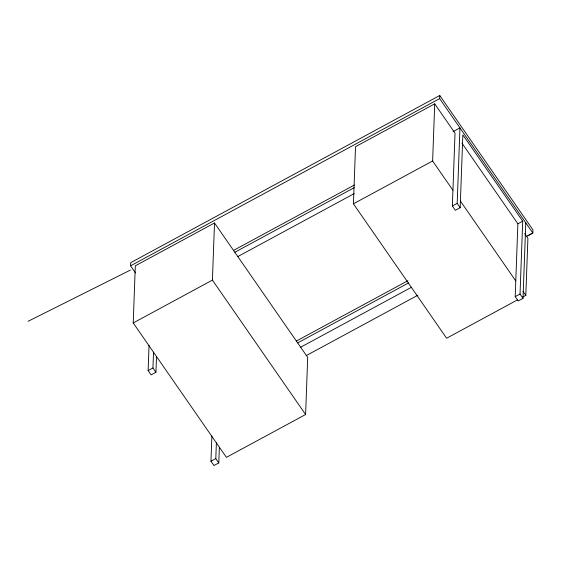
<?xml version="1.0" encoding="UTF-8"?>
<svg xmlns="http://www.w3.org/2000/svg" width="561" height="561" viewBox="0 0 561 561"><rect width="100%" height="100%" fill="white"/><g stroke="black" fill="none" stroke-linecap="round" stroke-linejoin="round"><path stroke-width="0.84" d="M135.538 272.955L130.58 265.809L130.699 262.667L439.761 95.475L532.95 229.884L532.838 233.025L526.463 236.476M133.216 322.947L135.313 265.823L214.512 222.976L307.701 357.385L305.605 414.516L226.406 457.355L133.216 322.947L212.416 280.107L214.512 222.976M156.519 356.551L155.937 372.273L151.112 374.888L148.125 370.576L149.044 345.422M155.937 372.273L152.95 367.967L153.532 352.245M219.358 447.194L218.783 462.916L213.951 465.525L210.964 461.219L211.89 436.065M218.783 462.916L215.796 458.603L216.371 442.881M517.354 299.967L446.619 338.234L353.43 203.818L355.52 146.694L434.719 103.848L455.027 133.146L452.362 205.992L455.343 210.305L460.174 207.689L462.846 134.843L522.705 221.174L520.033 294.027L523.02 298.333L518.189 300.941L515.201 296.636L517.873 223.79L462.005 143.209M452.937 190.27L432.622 160.979L434.719 103.848M528.006 235.641L532.838 233.025L439.642 98.617L439.761 95.475M460.174 207.689L457.187 203.384L459.957 127.915L453.022 131.667M523.02 298.333L525.783 222.864M522.74 297.05L525.811 295.388L527.908 238.264L524.619 233.516M130.58 265.809L439.642 98.617M233.362 250.494L354.363 185.032M234.821 252.275L354.257 187.662M237.808 256.58L354.159 193.636M353.43 203.818L432.622 160.979M148.125 370.576L152.95 367.967M452.362 205.992L457.187 203.384M296.299 341.081L407.903 280.71M297.667 342.911L408.625 282.884M517.873 223.79L522.705 221.174M300.654 347.224L411.613 287.197M306.187 355.639L417.868 295.226M210.964 461.219L215.796 458.603M515.201 296.636L520.033 294.027M28.05 321.327L130.425 270.065M460.413 201.055L515.776 280.914M522.992 291.32L525.811 295.388M212.416 280.107L305.605 414.516"/></g></svg>
